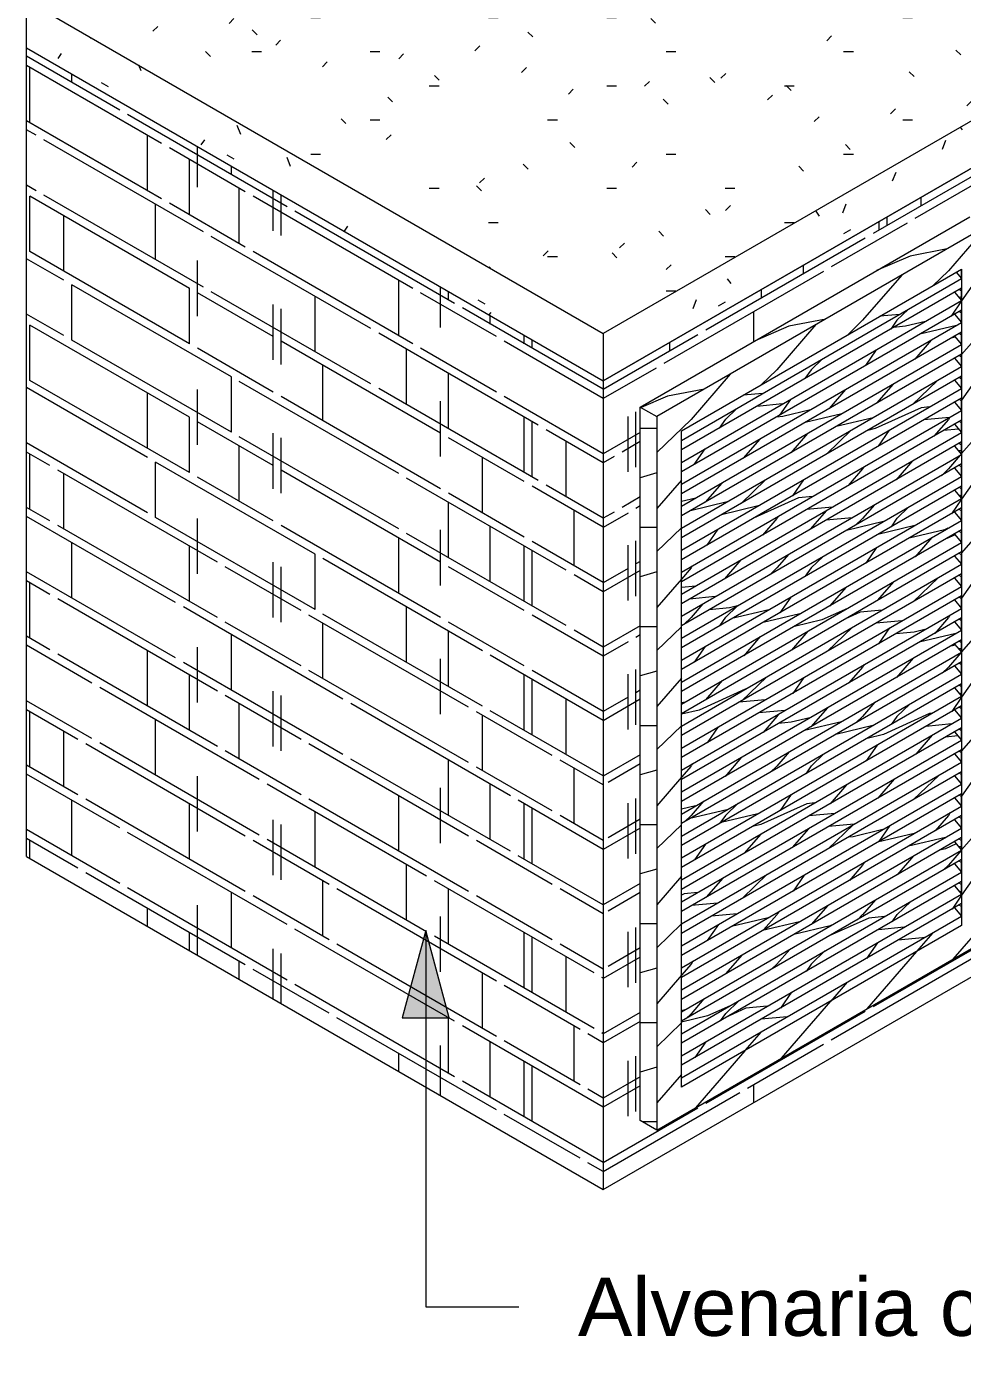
# Model space of a CAD drawing. Header units: millimetres. Extents: x 14944 to 21622, y -31 to 8273.
# Drawn here: x 14944 to 15747, y 2417 to 3556 of the extents above; entities that cross this region are included whole.
import ezdxf

# ---------------------------------------------------------------- set-up
doc = ezdxf.new("R2010")
doc.units = ezdxf.units.MM
doc.layers.add('A-GENM', color=13, linetype='Continuous', lineweight=9)
doc.layers.add('G-ANNO-TEXT', color=231, linetype='Continuous', lineweight=9)
doc.styles.add('Arial', font='arial.ttf', dxfattribs={"height": 50})
pattern_1 = [(235.285, (15617.426, 6831.821), (220.882306, 297.562267), [51.714, -465.428]), (229.107, (15661.602, 6831.82), (-73.6266, -127.5277), [112.468, -112.468]), (223.898, (15661.602, 6789.313), (-147.25447, -170.0361), [61.307, -245.229])]

# ---------------------------------------------------------------- blocks, each defined once
blk = doc.blocks.new('CRT_MGN_COZ_Fogão a lenha completo - CRT_MGN_COZ_Fogão a lenha completo-5005769-VISTA 3D BANCADA CHURRASQUEIRA')
at = {"layer": 'A-GENM'}
h = blk.add_hatch(dxfattribs=at)
h.set_pattern_fill('FP_81', color=256, style=0, pattern_type=2)
h.set_pattern_definition([(0, (17118.54, 2478.45), (203.2, 29.329), [8.382, -144.018, 8.382, -144.018, -812.8]), (0, (17118.54, 2478.45), (203.2, 29.329), [-304.8, 8.382, -296.418, 8.382, -144.018, -355.6]), (0, (17118.54, 2478.45), (203.2, 29.329), [-762, 8.382, -93.218, 8.382, -245.618]), (135, (17194.74, 2493.115), (-116.2646, 57.60587), [5.927, -101.836, 5.927, -676.572]), (135, (17194.74, 2493.115), (-116.2646, 57.60587), [-113.69, -101.836, 5.927, -209.599, -359.21]), (135, (17194.74, 2493.115), (-116.2646, 57.60587), [-431.052, 5.927, -101.836, 5.927, -245.52]), (135, (17194.74, 2493.115), (-116.2646, 57.60587), [-544.742, -65.915, 5.927, -173.678]), (225, (17220.14, 2551.774), (-86.93524, -145.594), [5.927, -101.836, 5.927, -676.572]), (225, (17220.14, 2551.774), (-86.93524, -145.594), [-113.69, -101.836, 5.927, -209.599, -359.21]), (225, (17220.14, 2551.774), (-86.93524, -145.594), [-431.052, 5.927, -101.836, 5.927, -245.52]), (225, (17220.14, 2551.774), (-86.93524, -145.594), [-544.742, -65.915, 5.927, -173.678])])
h.paths.add_polyline_path([(15439.2, 3292.5), (17270.6, 4349.9), (16782.7, 4631.6), (16080.4, 4226.1), (16106.8, 4210.5), (16107.6, 4210.1), (16109.3, 4208.6), (16110.3, 4206.8), (16110.8, 4202.8), (16110.4, 4199.9), (16109.4, 4196.9), (16108.3, 4194.4), (16106.4, 4191.7), (16103.2, 4188.2), (16101.4, 4187), (16101.4, 4187), (16097.9, 4185.5), (16097.4, 4185.4), (16094.9, 4185.5), (16094, 4185), (16085, 4184.9), (16078.2, 4188.8), (16077.9, 4195.3), (16076.8, 4195.9), (16052.4, 4210), (15956.4, 4154.5), (15956.4, 4066.2), (15954.2, 4062.3), (15950, 4059), (15943.7, 4056.5), (15937, 4055.4), (15929.8, 4055.5), (15923.2, 4056.9), (15917.5, 4059.6), (15913.9, 4062.7), (15911.9, 4066.2), (15911.6, 4076.5), (15887.8, 4062.7), (15883.3, 4062.7), (15878, 4064.9), (15873.5, 4068.4), (15868.3, 4074.8), (15865.5, 4079.6), (15863.3, 4086), (15862.6, 4093.1), (15863.3, 4097.4), (15865.5, 4101.2), (15880.2, 4109.7), (15880, 4110.4), (14951.3, 3574.2), (15428, 3299)])
h.paths.add_polyline_path([(15932.8, 3716), (15923, 3716.6), (15913.6, 3718.2), (15907.4, 3720.1), (15903.7, 3721.5), (15899.6, 3723.3), (15891.4, 3728), (15689.1, 3845), (15684.3, 3849.1), (15683.1, 3850.3), (15681.2, 3852.8), (15679.4, 3856.1), (15678.3, 3859.1), (15678, 3861), (15677.7, 3863.9), (15678.1, 3867.1), (15679.2, 3870.7), (15679.9, 3872.2), (15681.5, 3874.9), (15683.6, 3877.5), (15686.1, 3879.9), (15689.9, 3882.7), (15698.1, 3887.6), (16254.6, 4208.7), (16258.5, 4210.4), (16262.8, 4211.8), (16267.2, 4213.1), (16276.6, 4214.7), (16286.3, 4215.3), (16296.1, 4214.7), (16305.5, 4213.1), (16311.8, 4211.2), (16314.1, 4210.4), (16318, 4208.7), (16322.4, 4206.4), (16530, 4086.3), (16533, 4084), (16535.5, 4081.6), (16537.6, 4079), (16539.9, 4075), (16540.4, 4073.6), (16541.1, 4070.8), (16541.3, 4067.1), (16540.8, 4063.2), (16539.7, 4059.9), (16539.2, 4059), (16537.6, 4056.4), (16534.4, 4052.8), (16533, 4051.4), (16527.6, 4047.6), (16525.6, 4046.4), (15964.5, 3722.6), (15957.4, 3719.8), (15954, 3718.8), (15950.1, 3717.9), (15942.5, 3716.6), (15937.7, 3716.2)])
h.paths.add_polyline_path([(15881.6, 4110.6), (15881.6, 4110.6), (15881.6, 4111.4)])
h.paths.add_polyline_path([(15890.1, 4115.4), (15911.5, 4127.5), (15912.5, 4126.9), (15913.2, 4127.3), (15913, 4128), (15911.4, 4128.6), (15890.1, 4116.3)])
h.paths.add_polyline_path([(16101.3, 4208.4), (16100.9, 4209.4), (16101.3, 4208.8), (16101.3, 4208.7)])
h.paths.add_polyline_path([(16100.6, 4209.6), (16100.6, 4209.7), (16100.6, 4209.7)])
h.paths.add_polyline_path([(16089.2, 4216.3), (16089.1, 4216.3), (16089.2, 4216.3)])
h = blk.add_hatch(dxfattribs=at)
h.set_pattern_fill('FP_80', color=256, style=0, pattern_type=2)
h.set_pattern_definition([(30, (15573.832, 6737.965), (107.763, 103.695), [6.844, -117.59, 6.844, -781.239]), (30, (15573.832, 6737.965), (107.763, 103.695), [-131.278, -117.59, 6.844, -242.024, -414.78]), (30, (15573.832, 6737.965), (107.763, 103.695), [-497.736, 6.844, -117.59, 6.844, -283.502]), (30, (15573.832, 6737.965), (107.763, 103.695), [-629.014, -76.112, 6.844, -200.546]), (125.104, (15627.714, 6789.813), (-118.78964, 86.03927), [5.153, -88.544, 5.153, -588.261]), (125.104, (15627.714, 6789.813), (-118.78964, 86.03927), [-98.85, -88.544, 5.153, -182.241, -312.324]), (125.104, (15627.714, 6789.813), (-118.78964, 86.03927), [-374.788, 5.153, -88.544, 5.153, -213.473]), (125.104, (15627.714, 6789.813), (-118.78964, 86.03927), [-473.639, -57.311, 5.153, -151.008]), (248.794, (15645.674, 6883.138), (-47.00014, -204.0919), [8.193, -140.765, -943.402]), (248.794, (15645.674, 6883.138), (-47.00014, -204.0919), [-148.958, 8.193, -140.765, -794.444]), (248.794, (15645.674, 6883.138), (-47.00014, -204.0919), [-297.916, 8.193, -289.724, -496.527]), (248.794, (15645.674, 6883.138), (-47.00014, -204.0919), [-595.833, 8.193, -140.765, -347.569]), (248.794, (15645.674, 6883.138), (-47.00014, -204.0919), [-744.791, 8.193, -91.113, -248.264]), (248.794, (15645.674, 6883.138), (-47.00014, -204.0919), [-844.096, 8.193, -240.071])])
h.paths.add_polyline_path([(15439.2, 3251.7), (17277.6, 4313.2), (17277.6, 4354), (15439.2, 3292.5)])
h = blk.add_hatch(dxfattribs=at)
h.set_pattern_fill('FP_77', color=256, style=0, pattern_type=2)
h.set_pattern_definition([(210, (16358.4, 3443.2), (-191.58, 110.61), [158.135, -7.777]), (210, (16358.4, 3490.73), (-191.58, 110.61), [158.135, -7.777]), (90, (16358.4, 3443.2), (143.684, -82.956), [47.528, -173.69]), (90, (16221.45, 3364.13), (143.684, -82.956), [47.528, -173.691]), (210, (16250.64, 3436.29), (-191.58, 110.61), [158.135, -7.777, 75.179, -7.777]), (210, (16250.64, 3483.81), (-191.58, 110.61), [158.135, -7.777, 75.179, -7.777]), (90, (16250.64, 3436.29), (215.526, -124.434), [47.528, -173.69]), (90, (16113.69, 3357.22), (215.526, -124.434), [47.528, -173.69]), (90, (16106.95, 3353.33), (215.526, -124.434), [47.528, -173.69]), (90, (16041.85, 3315.74), (215.526, -124.434), [47.528, -173.69]), (210, (16286.56, 3512.33), (-191.58, 110.61), [158.135, -7.777]), (210, (16286.56, 3559.86), (-191.58, 110.61), [158.135, -7.777]), (90, (16286.56, 3512.33), (143.684, -82.956), [47.528, -173.691]), (90, (16149.61, 3433.26), (143.684, -82.956), [47.528, -173.691]), (210, (16250.64, 3546.9), (-191.58, 110.61), [158.135, -7.777, 75.179, -7.777]), (210, (16250.64, 3594.42), (-191.58, 110.61), [158.135, -7.777, 75.179, -7.777]), (90, (16250.64, 3546.9), (215.526, -124.434), [47.528, -173.69]), (90, (16113.69, 3467.83), (215.526, -124.434), [47.528, -173.69]), (90, (16106.95, 3463.94), (215.526, -124.434), [47.528, -173.69]), (90, (16041.85, 3426.35), (215.526, -124.434), [47.528, -173.69])])
h.paths.add_polyline_path([(15439.2, 2557.7), (17277.6, 3619.1), (17277.6, 4313.2), (15439.2, 3251.7), (15439.2, 2804.2)])
h.paths.add_polyline_path([(15485.1, 2608.7), (15471, 2616.9), (15471, 3229.3), (15753.8, 3392.6), (15757.4, 3390.5), (15757.4, 3394.6), (16040.2, 3557.9), (16054.3, 3549.7), (16054.3, 2937.4), (15771.5, 2774.1), (15768, 2776.1), (15768, 2772), (15492.2, 2612.8)])
h.paths.add_polyline_path([(16086.2, 2955.7), (16072, 2963.9), (16072, 3576.3), (16354.9, 3739.6), (16358.4, 3737.5), (16358.4, 3741.6), (16641.2, 3904.9), (16655.4, 3896.7), (16655.4, 3284.4), (16372.5, 3121.1), (16369, 3123.1), (16369, 3119), (16093.2, 2959.8)])
h.paths.add_polyline_path([(16687.2, 3302.7), (16673.1, 3310.9), (16673.1, 3923.3), (16955.9, 4086.6), (16959.4, 4084.5), (16959.4, 4088.6), (17242.3, 4251.9), (17256.4, 4243.8), (17256.4, 3631.4), (16973.6, 3468.1), (16970, 3470.1), (16970, 3466), (16694.3, 3306.8)])
h = blk.add_hatch(dxfattribs=at)
h.set_pattern_fill('FP_82', color=256, style=0, pattern_type=2)
h.set_pattern_definition([(330, (16983.868, 5768.375), (179.605, -62.217), [6.844, -117.59, 6.844, -781.239]), (330, (16983.868, 5768.375), (179.605, -62.217), [-131.278, -117.59, 6.844, -242.024, -414.78]), (330, (16983.868, 5768.375), (179.605, -62.217), [-497.736, 6.844, -117.59, 6.844, -283.502]), (330, (16983.868, 5768.375), (179.605, -62.217), [-629.014, -76.112, 6.844, -200.546]), (111.206, (17037.75, 5758.006), (-96.68387, 166.23258), [8.193, -140.765, -943.402]), (111.206, (17037.75, 5758.006), (-96.68387, 166.23258), [-148.958, 8.193, -140.765, -794.444]), (111.206, (17037.75, 5758.006), (-96.68387, 166.23258), [-297.916, 8.193, -289.724, -496.527]), (111.206, (17037.75, 5758.006), (-96.68387, 166.23258), [-595.833, 8.193, -140.765, -347.569]), (111.206, (17037.75, 5758.006), (-96.68387, 166.23258), [-744.791, 8.193, -91.113, -248.264]), (111.206, (17037.75, 5758.006), (-96.68387, 166.23258), [-844.096, 8.193, -240.071]), (234.896, (17055.71, 5830.593), (-24.89487, -118.3728), [5.153, -88.544, 5.153, -588.261]), (234.896, (17055.71, 5830.593), (-24.89487, -118.3728), [-98.85, -88.544, 5.153, -182.241, -312.324]), (234.896, (17055.71, 5830.593), (-24.89487, -118.3728), [-374.788, 5.153, -88.544, 5.153, -213.473]), (234.896, (17055.71, 5830.593), (-24.89487, -118.3728), [-473.639, -57.311, 5.153, -151.008])])
h.paths.add_polyline_path([(15439.2, 3251.7), (15439.2, 3292.5), (14944.2, 3578.3), (14944.2, 3537.5), (15428, 3258.1)])
h = blk.add_hatch(dxfattribs=at)
h.set_pattern_fill('FP_78', color=256, style=0, pattern_type=2)
h.set_pattern_definition([(150, (15191.67, 3055.36), (191.58, 110.61), [158.135, -7.777]), (150, (15191.67, 3102.9), (191.58, 110.61), [158.135, -7.777]), (90, (15191.67, 3055.36), (143.684, 82.956), [47.53, -173.69]), (90, (15054.73, 3134.43), (143.684, 82.956), [47.528, -173.69]), (150, (15083.91, 3172.89), (191.58, 110.61), [158.135, -7.777, 75.18, -7.777]), (150, (15083.91, 3220.41), (191.58, 110.61), [158.135, -7.777, 75.18, -7.777]), (90, (15083.91, 3172.89), (215.526, 124.434), [47.53, -173.69]), (90, (14946.96, 3251.95), (215.526, 124.434), [47.53, -173.69]), (90, (14940.23, 3255.84), (215.526, 124.434), [47.53, -173.69]), (90, (14875.12, 3293.43), (215.526, 124.434), [47.53, -173.69]), (150, (15119.83, 3207.45), (191.58, 110.61), [158.135, -7.777]), (150, (15119.83, 3254.98), (191.58, 110.61), [158.135, -7.777]), (90, (15119.83, 3207.45), (143.684, 82.956), [47.528, -173.69]), (90, (14982.88, 3286.52), (143.684, 82.956), [47.528, -173.69]), (150, (15083.91, 3283.5), (191.58, 110.61), [158.135, -7.777, 75.18, -7.777]), (150, (15083.91, 3331.02), (191.58, 110.61), [158.135, -7.777, 75.18, -7.777]), (90, (15083.91, 3283.5), (215.526, 124.434), [47.53, -173.69]), (90, (14946.96, 3362.56), (215.526, 124.434), [47.53, -173.69]), (90, (14940.23, 3366.45), (215.526, 124.434), [47.53, -173.69]), (90, (14875.12, 3404.04), (215.526, 124.434), [47.528, -173.69])])
h.paths.add_polyline_path([(15439.2, 2557.7), (15439.2, 3251.7), (14944.2, 3537.5), (14944.2, 2843.5), (15012.2, 2804.2)])
h = blk.add_hatch(dxfattribs=at)
h.set_pattern_fill('FP_32', color=256, style=0, pattern_type=2)
h.set_pattern_definition([(203.413, (17160.19, 2456.917), (312.37579, 120.23177), [45.387, -408.483]), (196.102, (17222.665, 2438.882), (-104.12475, -60.1162), [108.377, -108.377]), (190.893, (17222.665, 2408.824), (-208.24997, -60.1153), [63.622, -254.486])])
h.paths.add_polyline_path([(15485.1, 3221.1), (15768, 3384.4), (15753.8, 3392.6), (15471, 3229.3)])
h = blk.add_hatch(dxfattribs=at)
h.set_pattern_fill('FP_2', color=256, style=0, pattern_type=2)
h.set_pattern_definition(pattern_1)
h.paths.add_polyline_path([(15485.1, 2608.7), (15768, 2772), (15768, 3384.4), (15485.1, 3221.1), (15485.1, 2804.2)])
h.paths.add_polyline_path([(15506.3, 2645.5), (15506.3, 3208.8), (15746.8, 3347.6), (15746.8, 2784.3), (15539, 2664.3)])
h = blk.add_hatch(dxfattribs=at)
h.set_pattern_fill('FP_30', color=256, style=0, pattern_type=2)
h.set_pattern_definition([(204.373, (15645.743, 3304.146), (296.3443, 113.0052), [43.379, -390.407]), (193.38, (15705.01, 3267.234), (-98.782, -66.0075), [101.538, -101.538]), (185.395, (15705.012, 3224.725), (-197.5634, -46.9974), [59.533, -238.131])])
h.paths.add_polyline_path([(15506.3, 3200.7), (15746.8, 3339.5), (15742, 3344.9), (15506.3, 3208.8)])
h = blk.add_hatch(dxfattribs=at)
h.set_pattern_fill('FP_2', color=256, style=0, pattern_type=2)
h.set_pattern_definition(pattern_1)
h.paths.add_polyline_path([(15506.3, 3192.5), (15746.8, 3331.3), (15746.8, 3339.5), (15506.3, 3200.7)])
h = blk.add_hatch(dxfattribs=at)
h.set_pattern_fill('FP_34', color=256, style=0, pattern_type=2)
h.set_pattern_definition([(196.102, (17306.768, 6005.813), (220.88281, 42.50806), [30.654, -275.882]), (180, (17350.945, 5954.8), (-73.627, -42.509), [73.627, -73.627]), (169.107, (17350.945, 5912.293), (-147.25553, -0.00134), [44.987, -179.949])])
h.paths.add_polyline_path([(15746.8, 2792.4), (15746.8, 2803.1), (15740.6, 2799.6), (15743.3, 2796.4)])
h.paths.add_polyline_path([(15746.8, 2811.3), (15746.8, 2822), (15740.6, 2818.4)])
h.paths.add_polyline_path([(15746.8, 2830.2), (15746.8, 2840.9), (15740.6, 2837.3)])
h.paths.add_polyline_path([(15746.8, 2849), (15746.8, 2859.7), (15740.6, 2856.2)])
h.paths.add_polyline_path([(15746.8, 2867.9), (15746.8, 2878.6), (15740.6, 2875), (15742.1, 2873.2)])
h.paths.add_polyline_path([(15746.8, 2886.8), (15746.8, 2897.4), (15740.6, 2893.9)])
h.paths.add_polyline_path([(15746.8, 2905.6), (15746.8, 2916.3), (15740.6, 2912.7)])
h.paths.add_polyline_path([(15746.8, 2924.5), (15746.8, 2935.2), (15740.6, 2931.6)])
h.paths.add_polyline_path([(15746.8, 2943.3), (15746.8, 2954), (15740.6, 2950.5)])
h.paths.add_polyline_path([(15746.8, 2962.2), (15746.8, 2972.9), (15740.6, 2969.3)])
h.paths.add_polyline_path([(15746.8, 2981.1), (15746.8, 2991.8), (15740.6, 2988.2)])
h.paths.add_polyline_path([(15746.8, 2999.9), (15746.8, 3010.6), (15740.6, 3007.1)])
h.paths.add_polyline_path([(15746.8, 3018.8), (15746.8, 3029.5), (15740.6, 3025.9)])
h.paths.add_polyline_path([(15746.8, 3037.7), (15746.8, 3048.4), (15740.6, 3044.8)])
h.paths.add_polyline_path([(15746.8, 3056.5), (15746.8, 3067.2), (15740.6, 3063.7)])
h.paths.add_polyline_path([(15746.8, 3075.4), (15746.8, 3086.1), (15740.6, 3082.5), (15742.4, 3080.4)])
h.paths.add_polyline_path([(15746.8, 3094.3), (15746.8, 3105), (15740.6, 3101.4)])
h.paths.add_polyline_path([(15746.8, 3113.1), (15746.8, 3123.8), (15740.6, 3120.2)])
h.paths.add_polyline_path([(15746.8, 3132), (15746.8, 3142.7), (15740.6, 3139.1)])
h.paths.add_polyline_path([(15746.8, 3150.8), (15746.8, 3161.5), (15740.6, 3158), (15742.4, 3155.8)])
h.paths.add_polyline_path([(15746.8, 3169.7), (15746.8, 3180.4), (15740.6, 3176.8), (15742.4, 3174.7)])
h.paths.add_polyline_path([(15746.8, 3188.6), (15746.8, 3199.3), (15740.6, 3195.7), (15742.4, 3193.6)])
h.paths.add_polyline_path([(15746.8, 3207.4), (15746.8, 3218.1), (15740.6, 3214.6), (15742.4, 3212.4)])
h.paths.add_polyline_path([(15746.8, 3226.3), (15746.8, 3237), (15740.6, 3233.4)])
h.paths.add_polyline_path([(15746.8, 3245.2), (15746.8, 3255.9), (15740.6, 3252.3)])
h.paths.add_polyline_path([(15746.8, 3264), (15746.8, 3274.7), (15740.6, 3271.2)])
h.paths.add_polyline_path([(15746.8, 3282.9), (15746.8, 3293.6), (15740.6, 3290), (15742.6, 3287.6)])
h.paths.add_polyline_path([(15746.8, 3301.8), (15746.8, 3312.5), (15740.6, 3308.9)])
h.paths.add_polyline_path([(15746.8, 3320.6), (15746.8, 3331.3), (15740.6, 3327.8)])
h.paths.add_polyline_path([(15746.8, 3339.5), (15746.8, 3347.6), (15742, 3344.9), (15743.9, 3342.7)])
h = blk.add_hatch(dxfattribs=at)
h.set_pattern_fill('FP_1', color=256, style=0, pattern_type=2)
h.set_pattern_definition([(204.373, (15639.209, 3292.828), (296.3443, 113.0052), [43.379, -390.407]), (193.38, (15698.48, 3255.916), (-98.782, -66.0075), [101.538, -101.538]), (185.395, (15698.478, 3213.407), (-197.5634, -46.9974), [59.533, -238.131])])
h.paths.add_polyline_path([(15506.3, 3181.8), (15746.8, 3320.6), (15740.6, 3327.8), (15506.3, 3192.5)])
h = blk.add_hatch(dxfattribs=at)
h.set_pattern_fill('FP_2', color=256, style=0, pattern_type=2)
h.set_pattern_definition(pattern_1)
h.paths.add_polyline_path([(15506.3, 3173.7), (15746.8, 3312.5), (15746.8, 3320.6), (15506.3, 3181.8)])
h = blk.add_hatch(dxfattribs=at)
h.set_pattern_fill('FP_3', color=256, style=0, pattern_type=2)
h.set_pattern_definition([(204.373, (15632.674, 3281.509), (296.3443, 113.0052), [43.379, -390.407]), (193.38, (15691.943, 3244.6), (-98.782, -66.0075), [101.538, -101.538]), (185.395, (15691.943, 3202.09), (-197.5634, -46.9974), [59.533, -238.131])])
h.paths.add_polyline_path([(15506.3, 3163), (15746.8, 3301.8), (15740.6, 3308.9), (15506.3, 3173.7)])
h = blk.add_hatch(dxfattribs=at)
h.set_pattern_fill('FP_2', color=256, style=0, pattern_type=2)
h.set_pattern_definition(pattern_1)
h.paths.add_polyline_path([(15506.3, 3154.8), (15746.8, 3293.6), (15746.8, 3301.8), (15506.3, 3163)])
h = blk.add_hatch(dxfattribs=at)
h.set_pattern_fill('FP_4', color=256, style=0, pattern_type=2)
h.set_pattern_definition([(204.373, (15626.14, 3270.191), (296.3443, 113.0052), [43.379, -390.407]), (193.38, (15685.41, 3233.28), (-98.782, -66.0075), [101.538, -101.538]), (185.395, (15685.41, 3190.77), (-197.5634, -46.9974), [59.533, -238.131])])
h.paths.add_polyline_path([(15506.3, 3144.1), (15746.8, 3282.9), (15740.6, 3290), (15506.3, 3154.8)])
h = blk.add_hatch(dxfattribs=at)
h.set_pattern_fill('FP_2', color=256, style=0, pattern_type=2)
h.set_pattern_definition(pattern_1)
h.paths.add_polyline_path([(15506.3, 3135.9), (15746.8, 3274.7), (15746.8, 3282.9), (15506.3, 3144.1)])
h = blk.add_hatch(dxfattribs=at)
h.set_pattern_fill('FP_5', color=256, style=0, pattern_type=2)
h.set_pattern_definition([(204.373, (15619.605, 3258.873), (296.3443, 113.0052), [43.379, -390.407]), (193.38, (15678.874, 3221.96), (-98.782, -66.0075), [101.538, -101.538]), (185.395, (15678.874, 3179.452), (-197.5634, -46.9974), [59.533, -238.131])])
h.paths.add_polyline_path([(15506.3, 3125.2), (15746.8, 3264), (15740.6, 3271.2), (15506.3, 3135.9)])
h = blk.add_hatch(dxfattribs=at)
h.set_pattern_fill('FP_2', color=256, style=0, pattern_type=2)
h.set_pattern_definition(pattern_1)
h.paths.add_polyline_path([(15506.3, 3117.1), (15746.8, 3255.9), (15746.8, 3264), (15506.3, 3125.2)])
h = blk.add_hatch(dxfattribs=at)
h.set_pattern_fill('FP_6', color=256, style=0, pattern_type=2)
h.set_pattern_definition([(204.373, (15613.07, 3247.554), (296.3443, 113.0052), [43.379, -390.407]), (193.38, (15672.34, 3210.643), (-98.782, -66.0075), [101.538, -101.538]), (185.395, (15672.34, 3168.134), (-197.5634, -46.9974), [59.533, -238.131])])
h.paths.add_polyline_path([(15506.3, 3106.4), (15746.8, 3245.2), (15740.6, 3252.3), (15506.3, 3117.1)])
h = blk.add_hatch(dxfattribs=at)
h.set_pattern_fill('FP_2', color=256, style=0, pattern_type=2)
h.set_pattern_definition(pattern_1)
h.paths.add_polyline_path([(15506.3, 3098.2), (15746.8, 3237), (15746.8, 3245.2), (15506.3, 3106.4)])
h = blk.add_hatch(dxfattribs=at)
h.set_pattern_fill('FP_33', color=256, style=0, pattern_type=2)
h.set_pattern_definition([(196.102, (17045.14, 5854.76), (220.88281, 42.50806), [30.654, -275.882]), (180, (17089.315, 5803.75), (-73.627, -42.509), [73.627, -73.627]), (169.107, (17089.315, 5761.24), (-147.25553, -0.00134), [44.987, -179.949])])
h.paths.add_polyline_path([(15485.1, 2608.7), (15485.1, 3221.1), (15471, 3229.3), (15471, 2616.9)])
h = blk.add_hatch(dxfattribs=at)
h.set_pattern_fill('FP_7', color=256, style=0, pattern_type=2)
h.set_pattern_definition([(204.373, (15606.536, 3236.236), (296.3443, 113.0052), [43.379, -390.407]), (193.38, (15665.805, 3199.324), (-98.782, -66.0075), [101.538, -101.538]), (185.395, (15665.805, 3156.816), (-197.5634, -46.9974), [59.533, -238.131])])
h.paths.add_polyline_path([(15506.3, 3087.5), (15746.8, 3226.3), (15740.6, 3233.4), (15506.3, 3098.2)])
h = blk.add_hatch(dxfattribs=at)
h.set_pattern_fill('FP_2', color=256, style=0, pattern_type=2)
h.set_pattern_definition(pattern_1)
h.paths.add_polyline_path([(15506.3, 3079.3), (15746.8, 3218.1), (15746.8, 3226.3), (15506.3, 3087.5), (15506.3, 3080.4)])
h = blk.add_hatch(dxfattribs=at)
h.set_pattern_fill('FP_8', color=256, style=0, pattern_type=2)
h.set_pattern_definition([(204.373, (15600.001, 3224.918), (296.3443, 113.0052), [43.379, -390.407]), (193.38, (15659.27, 3188.006), (-98.782, -66.0075), [101.538, -101.538]), (185.395, (15659.27, 3145.497), (-197.5634, -46.9974), [59.533, -238.131])])
h.paths.add_polyline_path([(15506.3, 3068.6), (15746.8, 3207.4), (15740.6, 3214.6), (15506.3, 3079.3)])
h = blk.add_hatch(dxfattribs=at)
h.set_pattern_fill('FP_2', color=256, style=0, pattern_type=2)
h.set_pattern_definition(pattern_1)
h.paths.add_polyline_path([(15506.3, 3060.5), (15746.8, 3199.3), (15746.8, 3207.4), (15506.3, 3068.6)])
h = blk.add_hatch(dxfattribs=at)
h.set_pattern_fill('FP_9', color=256, style=0, pattern_type=2)
h.set_pattern_definition([(204.373, (15593.466, 3213.599), (296.3443, 113.0052), [43.379, -390.407]), (193.38, (15652.735, 3176.69), (-98.782, -66.0075), [101.538, -101.538]), (185.395, (15652.735, 3134.18), (-197.5634, -46.9974), [59.533, -238.131])])
h.paths.add_polyline_path([(15506.3, 3049.8), (15746.8, 3188.6), (15740.6, 3195.7), (15506.3, 3060.5)])
h = blk.add_hatch(dxfattribs=at)
h.set_pattern_fill('FP_2', color=256, style=0, pattern_type=2)
h.set_pattern_definition(pattern_1)
h.paths.add_polyline_path([(15506.3, 3041.6), (15746.8, 3180.4), (15746.8, 3188.6), (15506.3, 3049.8)])
h = blk.add_hatch(dxfattribs=at)
h.set_pattern_fill('FP_10', color=256, style=0, pattern_type=2)
h.set_pattern_definition([(204.373, (15586.932, 3202.281), (296.3443, 113.0052), [43.379, -390.407]), (193.38, (15646.2, 3165.37), (-98.782, -66.0075), [101.538, -101.538]), (185.395, (15646.2, 3122.86), (-197.5634, -46.9974), [59.533, -238.131])])
h.paths.add_polyline_path([(15506.3, 3030.9), (15746.8, 3169.7), (15740.6, 3176.8), (15506.3, 3041.6)])
h = blk.add_hatch(dxfattribs=at)
h.set_pattern_fill('FP_2', color=256, style=0, pattern_type=2)
h.set_pattern_definition(pattern_1)
h.paths.add_polyline_path([(15506.3, 3022.7), (15746.8, 3161.5), (15746.8, 3169.7), (15506.3, 3030.9)])
h = blk.add_hatch(dxfattribs=at)
h.set_pattern_fill('FP_11', color=256, style=0, pattern_type=2)
h.set_pattern_definition([(204.373, (15580.397, 3190.963), (296.3443, 113.0052), [43.379, -390.407]), (193.38, (15639.666, 3154.05), (-98.782, -66.0075), [101.538, -101.538]), (185.395, (15639.666, 3111.542), (-197.5634, -46.9974), [59.533, -238.131])])
h.paths.add_polyline_path([(15506.3, 3012), (15746.8, 3150.8), (15740.6, 3158), (15506.3, 3022.7)])
h = blk.add_hatch(dxfattribs=at)
h.set_pattern_fill('FP_2', color=256, style=0, pattern_type=2)
h.set_pattern_definition(pattern_1)
h.paths.add_polyline_path([(15506.3, 3003.9), (15746.8, 3142.7), (15746.8, 3150.8), (15506.3, 3012)])
h = blk.add_hatch(dxfattribs=at)
h.set_pattern_fill('FP_12', color=256, style=0, pattern_type=2)
h.set_pattern_definition([(204.373, (15573.862, 3179.644), (296.3443, 113.0052), [43.379, -390.407]), (193.38, (15633.13, 3142.733), (-98.782, -66.0075), [101.538, -101.538]), (185.395, (15633.13, 3100.224), (-197.5634, -46.9974), [59.533, -238.131])])
h.paths.add_polyline_path([(15506.3, 2993.2), (15746.8, 3132), (15740.6, 3139.1), (15506.3, 3003.9)])
h = blk.add_hatch(dxfattribs=at)
h.set_pattern_fill('FP_2', color=256, style=0, pattern_type=2)
h.set_pattern_definition(pattern_1)
h.paths.add_polyline_path([(15506.3, 2985), (15746.8, 3123.8), (15746.8, 3132), (15506.3, 2993.2)])
h = blk.add_hatch(dxfattribs=at)
h.set_pattern_fill('FP_13', color=256, style=0, pattern_type=2)
h.set_pattern_definition([(204.373, (15567.328, 3168.326), (296.3443, 113.0052), [43.379, -390.407]), (193.38, (15626.597, 3131.414), (-98.782, -66.0075), [101.538, -101.538]), (185.395, (15626.597, 3088.906), (-197.5634, -46.9974), [59.533, -238.131])])
h.paths.add_polyline_path([(15506.3, 2974.3), (15746.8, 3113.1), (15740.6, 3120.2), (15506.3, 2985)])
h = blk.add_hatch(dxfattribs=at)
h.set_pattern_fill('FP_2', color=256, style=0, pattern_type=2)
h.set_pattern_definition(pattern_1)
h.paths.add_polyline_path([(15506.3, 2966.1), (15746.8, 3105), (15746.8, 3113.1), (15506.3, 2974.3)])
h = blk.add_hatch(dxfattribs=at)
h.set_pattern_fill('FP_14', color=256, style=0, pattern_type=2)
h.set_pattern_definition([(204.373, (15560.793, 3157.008), (296.3443, 113.0052), [43.379, -390.407]), (193.38, (15620.06, 3120.096), (-98.782, -66.0075), [101.538, -101.538]), (185.395, (15620.062, 3077.587), (-197.5634, -46.9974), [59.533, -238.131])])
h.paths.add_polyline_path([(15506.3, 2955.4), (15746.8, 3094.3), (15740.6, 3101.4), (15506.3, 2966.1)])
h = blk.add_hatch(dxfattribs=at)
h.set_pattern_fill('FP_2', color=256, style=0, pattern_type=2)
h.set_pattern_definition(pattern_1)
h.paths.add_polyline_path([(15506.3, 2947.3), (15746.8, 3086.1), (15746.8, 3094.3), (15506.3, 2955.4)])
h = blk.add_hatch(dxfattribs=at)
h.set_pattern_fill('FP_15', color=256, style=0, pattern_type=2)
h.set_pattern_definition([(204.373, (15554.259, 3145.689), (296.3443, 113.0052), [43.379, -390.407]), (193.38, (15613.53, 3108.78), (-98.782, -66.0075), [101.538, -101.538]), (185.395, (15613.528, 3066.27), (-197.5634, -46.9974), [59.533, -238.131])])
h.paths.add_polyline_path([(15506.3, 2936.6), (15746.8, 3075.4), (15740.6, 3082.5), (15506.3, 2947.3), (15506.3, 2942.3)])
h = blk.add_hatch(dxfattribs=at)
h.set_pattern_fill('FP_2', color=256, style=0, pattern_type=2)
h.set_pattern_definition(pattern_1)
h.paths.add_polyline_path([(15506.3, 2928.4), (15746.8, 3067.2), (15746.8, 3075.4), (15506.3, 2936.6)])
h = blk.add_hatch(dxfattribs=at)
h.set_pattern_fill('FP_16', color=256, style=0, pattern_type=2)
h.set_pattern_definition([(204.373, (15547.724, 3134.371), (296.3443, 113.0052), [43.379, -390.407]), (193.38, (15606.993, 3097.46), (-98.782, -66.0075), [101.538, -101.538]), (185.395, (15606.993, 3054.95), (-197.5634, -46.9974), [59.533, -238.131])])
h.paths.add_polyline_path([(15506.3, 2917.7), (15746.8, 3056.5), (15740.6, 3063.7), (15506.3, 2928.4)])
h = blk.add_hatch(dxfattribs=at)
h.set_pattern_fill('FP_2', color=256, style=0, pattern_type=2)
h.set_pattern_definition(pattern_1)
h.paths.add_polyline_path([(15506.3, 2909.6), (15746.8, 3048.4), (15746.8, 3056.5), (15506.3, 2917.7)])
h = blk.add_hatch(dxfattribs=at)
h.set_pattern_fill('FP_17', color=256, style=0, pattern_type=2)
h.set_pattern_definition([(204.373, (15541.189, 3123.053), (296.3443, 113.0052), [43.379, -390.407]), (193.381, (15600.46, 3086.14), (-98.782, -66.0075), [101.538, -101.538]), (185.395, (15600.458, 3043.632), (-197.5634, -46.9974), [59.533, -238.131])])
h.paths.add_polyline_path([(15506.3, 2898.9), (15746.8, 3037.7), (15740.6, 3044.8), (15506.3, 2909.6)])
h = blk.add_hatch(dxfattribs=at)
h.set_pattern_fill('FP_2', color=256, style=0, pattern_type=2)
h.set_pattern_definition(pattern_1)
h.paths.add_polyline_path([(15506.3, 2890.7), (15746.8, 3029.5), (15746.8, 3037.7), (15506.3, 2898.9)])
h = blk.add_hatch(dxfattribs=at)
h.set_pattern_fill('FP_18', color=256, style=0, pattern_type=2)
h.set_pattern_definition([(204.373, (15534.655, 3111.734), (296.3443, 113.0052), [43.379, -390.407]), (193.381, (15593.924, 3074.823), (-98.782, -66.0075), [101.538, -101.538]), (185.395, (15593.924, 3032.314), (-197.5634, -46.9974), [59.533, -238.131])])
h.paths.add_polyline_path([(15506.3, 2880), (15746.8, 3018.8), (15740.6, 3025.9), (15506.3, 2890.7)])
h = blk.add_hatch(dxfattribs=at)
h.set_pattern_fill('FP_2', color=256, style=0, pattern_type=2)
h.set_pattern_definition(pattern_1)
h.paths.add_polyline_path([(15506.3, 2871.8), (15746.8, 3010.6), (15746.8, 3018.8), (15506.3, 2880)])
h = blk.add_hatch(dxfattribs=at)
h.set_pattern_fill('FP_19', color=256, style=0, pattern_type=2)
h.set_pattern_definition([(204.373, (15528.12, 3100.416), (296.3443, 113.0052), [43.379, -390.407]), (193.381, (15587.39, 3063.504), (-98.782, -66.0075), [101.538, -101.538]), (185.395, (15587.39, 3020.996), (-197.5634, -46.9974), [59.533, -238.131])])
h.paths.add_polyline_path([(15506.3, 2861.1), (15746.8, 2999.9), (15740.6, 3007.1), (15506.3, 2871.8)])
h = blk.add_hatch(dxfattribs=at)
h.set_pattern_fill('FP_2', color=256, style=0, pattern_type=2)
h.set_pattern_definition(pattern_1)
h.paths.add_polyline_path([(15506.3, 2853), (15746.8, 2991.8), (15746.8, 2999.9), (15506.3, 2861.1)])
h = blk.add_hatch(dxfattribs=at)
h.set_pattern_fill('FP_20', color=256, style=0, pattern_type=2)
h.set_pattern_definition([(204.373, (15521.585, 3089.098), (296.3443, 113.0052), [43.379, -390.407]), (193.381, (15580.854, 3052.186), (-98.782, -66.0075), [101.538, -101.538]), (185.395, (15580.854, 3009.677), (-197.5634, -46.9974), [59.533, -238.131])])
h.paths.add_polyline_path([(15506.3, 2842.3), (15746.8, 2981.1), (15740.6, 2988.2), (15506.3, 2853)])
h = blk.add_hatch(dxfattribs=at)
h.set_pattern_fill('FP_2', color=256, style=0, pattern_type=2)
h.set_pattern_definition(pattern_1)
h.paths.add_polyline_path([(15506.3, 2834.1), (15746.8, 2972.9), (15746.8, 2981.1), (15506.3, 2842.3)])
h = blk.add_hatch(dxfattribs=at)
h.set_pattern_fill('FP_21', color=256, style=0, pattern_type=2)
h.set_pattern_definition([(204.373, (15515.051, 3077.779), (296.3443, 113.0052), [43.379, -390.407]), (193.381, (15574.32, 3040.87), (-98.782, -66.0075), [101.538, -101.538]), (185.395, (15574.32, 2998.36), (-197.5634, -46.9974), [59.533, -238.131])])
h.paths.add_polyline_path([(15506.3, 2823.4), (15746.8, 2962.2), (15740.6, 2969.3), (15506.3, 2834.1)])
h = blk.add_hatch(dxfattribs=at)
h.set_pattern_fill('FP_2', color=256, style=0, pattern_type=2)
h.set_pattern_definition(pattern_1)
h.paths.add_polyline_path([(15506.3, 2815.2), (15746.8, 2954), (15746.8, 2962.2), (15506.3, 2823.4)])
h = blk.add_hatch(dxfattribs=at)
h.set_pattern_fill('FP_22', color=256, style=0, pattern_type=2)
h.set_pattern_definition([(204.373, (15508.516, 3066.461), (296.3443, 113.0052), [43.379, -390.407]), (193.381, (15567.785, 3029.55), (-98.782, -66.0075), [101.538, -101.538]), (185.395, (15567.785, 2987.04), (-197.5634, -46.9974), [59.533, -238.131])])
h.paths.add_polyline_path([(15506.3, 2804.5), (15746.8, 2943.3), (15740.6, 2950.5), (15506.3, 2815.2)])
h = blk.add_hatch(dxfattribs=at)
h.set_pattern_fill('FP_2', color=256, style=0, pattern_type=2)
h.set_pattern_definition(pattern_1)
h.paths.add_polyline_path([(15506.3, 2796.4), (15746.8, 2935.2), (15746.8, 2943.3), (15506.3, 2804.5), (15506.3, 2804.2)])
h = blk.add_hatch(dxfattribs=at)
h.set_pattern_fill('FP_23', color=256, style=0, pattern_type=2)
h.set_pattern_definition([(204.373, (15501.981, 3055.143), (296.3443, 113.0052), [43.379, -390.407]), (193.381, (15561.25, 3018.23), (-98.782, -66.0075), [101.538, -101.538]), (185.395, (15561.25, 2975.722), (-197.5634, -46.9974), [59.533, -238.131])])
h.paths.add_polyline_path([(15506.3, 2785.7), (15746.8, 2924.5), (15740.6, 2931.6), (15506.3, 2796.4)])
h = blk.add_hatch(dxfattribs=at)
h.set_pattern_fill('FP_2', color=256, style=0, pattern_type=2)
h.set_pattern_definition(pattern_1)
h.paths.add_polyline_path([(15506.3, 2777.5), (15746.8, 2916.3), (15746.8, 2924.5), (15506.3, 2785.7)])
h = blk.add_hatch(dxfattribs=at)
h.set_pattern_fill('FP_24', color=256, style=0, pattern_type=2)
h.set_pattern_definition([(204.373, (15495.447, 3043.824), (296.3443, 113.0052), [43.379, -390.407]), (193.381, (15554.716, 3006.913), (-98.782, -66.0075), [101.538, -101.538]), (185.395, (15554.716, 2964.404), (-197.5634, -46.9974), [59.533, -238.131])])
h.paths.add_polyline_path([(15506.3, 2766.8), (15746.8, 2905.6), (15740.6, 2912.7), (15506.3, 2777.5)])
h = blk.add_hatch(dxfattribs=at)
h.set_pattern_fill('FP_2', color=256, style=0, pattern_type=2)
h.set_pattern_definition(pattern_1)
h.paths.add_polyline_path([(15506.3, 2758.6), (15746.8, 2897.4), (15746.8, 2905.6), (15506.3, 2766.8)])
h = blk.add_hatch(dxfattribs=at)
h.set_pattern_fill('FP_25', color=256, style=0, pattern_type=2)
h.set_pattern_definition([(204.373, (15488.912, 3032.506), (296.3443, 113.0052), [43.379, -390.407]), (193.381, (15548.18, 2995.594), (-98.782, -66.0075), [101.538, -101.538]), (185.395, (15548.18, 2953.086), (-197.5634, -46.9974), [59.533, -238.131])])
h.paths.add_polyline_path([(15506.3, 2747.9), (15746.8, 2886.8), (15740.6, 2893.9), (15506.3, 2758.6)])
h = blk.add_hatch(dxfattribs=at)
h.set_pattern_fill('FP_2', color=256, style=0, pattern_type=2)
h.set_pattern_definition(pattern_1)
h.paths.add_polyline_path([(15506.3, 2739.8), (15746.8, 2878.6), (15746.8, 2886.8), (15506.3, 2747.9)])
h = blk.add_hatch(dxfattribs=at)
h.set_pattern_fill('FP_26', color=256, style=0, pattern_type=2)
h.set_pattern_definition([(204.373, (15482.377, 3021.188), (296.3443, 113.0052), [43.379, -390.407]), (193.381, (15541.646, 2984.276), (-98.782, -66.0075), [101.538, -101.538]), (185.395, (15541.646, 2941.767), (-197.5634, -46.9974), [59.533, -238.131])])
h.paths.add_polyline_path([(15506.3, 2729.1), (15746.8, 2867.9), (15740.6, 2875), (15506.3, 2739.8)])
h = blk.add_hatch(dxfattribs=at)
h.set_pattern_fill('FP_2', color=256, style=0, pattern_type=2)
h.set_pattern_definition(pattern_1)
h.paths.add_polyline_path([(15506.3, 2720.9), (15746.8, 2859.7), (15746.8, 2867.9), (15506.3, 2729.1)])
h = blk.add_hatch(dxfattribs=at)
h.set_pattern_fill('FP_27', color=256, style=0, pattern_type=2)
h.set_pattern_definition([(204.373, (15475.843, 3009.869), (296.3443, 113.0052), [43.379, -390.407]), (193.381, (15535.11, 2972.96), (-98.782, -66.0075), [101.538, -101.538]), (185.395, (15535.112, 2930.45), (-197.5634, -46.9974), [59.533, -238.131])])
h.paths.add_polyline_path([(15506.3, 2710.2), (15746.8, 2849), (15740.6, 2856.2), (15506.3, 2720.9)])
h = blk.add_hatch(dxfattribs=at)
h.set_pattern_fill('FP_2', color=256, style=0, pattern_type=2)
h.set_pattern_definition(pattern_1)
h.paths.add_polyline_path([(15506.3, 2702.1), (15746.8, 2840.9), (15746.8, 2849), (15506.3, 2710.2)])
h = blk.add_hatch(dxfattribs=at)
h.set_pattern_fill('FP_28', color=256, style=0, pattern_type=2)
h.set_pattern_definition([(204.373, (15469.308, 2998.551), (296.3443, 113.0052), [43.379, -390.407]), (193.381, (15528.577, 2961.64), (-98.782, -66.0075), [101.538, -101.538]), (185.395, (15528.577, 2919.13), (-197.5634, -46.9974), [59.533, -238.131])])
h.paths.add_polyline_path([(15506.3, 2691.4), (15746.8, 2830.2), (15740.6, 2837.3), (15506.3, 2702.1)])
h = blk.add_hatch(dxfattribs=at)
h.set_pattern_fill('FP_2', color=256, style=0, pattern_type=2)
h.set_pattern_definition(pattern_1)
h.paths.add_polyline_path([(15506.3, 2683.2), (15746.8, 2822), (15746.8, 2830.2), (15506.3, 2691.4)])
h = blk.add_hatch(dxfattribs=at)
h.set_pattern_fill('FP_29', color=256, style=0, pattern_type=2)
h.set_pattern_definition([(204.373, (15462.774, 2987.233), (296.3443, 113.0052), [43.379, -390.407]), (193.381, (15522.043, 2950.32), (-98.782, -66.0075), [101.538, -101.538]), (185.395, (15522.043, 2907.812), (-197.5634, -46.9974), [59.533, -238.131])])
h.paths.add_polyline_path([(15506.3, 2672.5), (15746.8, 2811.3), (15740.6, 2818.4), (15506.3, 2683.2)])
h = blk.add_hatch(dxfattribs=at)
h.set_pattern_fill('FP_2', color=256, style=0, pattern_type=2)
h.set_pattern_definition(pattern_1)
h.paths.add_polyline_path([(15506.3, 2664.3), (15746.8, 2803.1), (15746.8, 2811.3), (15506.3, 2672.5)])
h = blk.add_hatch(dxfattribs=at)
h.set_pattern_fill('FP_31', color=256, style=0, pattern_type=2)
h.set_pattern_definition([(204.373, (15456.239, 2975.914), (296.3443, 113.0052), [43.379, -390.407]), (193.381, (15515.51, 2939.003), (-98.782, -66.0075), [101.538, -101.538]), (185.395, (15515.508, 2896.494), (-197.5634, -46.9974), [59.533, -238.131])])
h.paths.add_polyline_path([(15506.3, 2653.6), (15746.8, 2792.4), (15740.6, 2799.6), (15506.3, 2664.3)])
h = blk.add_hatch(dxfattribs=at)
h.set_pattern_fill('FP_2', color=256, style=0, pattern_type=2)
h.set_pattern_definition(pattern_1)
h.paths.add_polyline_path([(15506.3, 2645.5), (15746.8, 2784.3), (15746.8, 2792.4), (15506.3, 2653.6)])
for p, q in [((17277.6, 4354), (15439.2, 3292.5)), ((17277.6, 4313.2), (15439.2, 3251.7)), ((15439.2, 3251.7), (17277.6, 4313.2)), ((15439.2, 2557.7), (17277.6, 3619.1)), ((14944.2, 3537.5), (14944.2, 3578.3)), ((14944.2, 3578.3), (15439.2, 3292.5)), ((14944.2, 2843.5), (14944.2, 3537.5)), ((14944.2, 3537.5), (15439.2, 3251.7)), ((14944.2, 3537.5), (15439.2, 3251.7)), ((15471, 3229.3), (15753.8, 3392.6)), ((15768, 3384.4), (15485.1, 3221.1)), ((15506.3, 3208.8), (15746.8, 3347.6)), ((15506.3, 3200.7), (15746.8, 3339.5)), ((15742, 3344.9), (15746.8, 3339.5)), ((15746.8, 3339.5), (15746.8, 3347.6)), ((15746.8, 3347.6), (15746.8, 2784.3)), ((15746.8, 3339.5), (15746.8, 3331.3)), ((15746.8, 3331.3), (15506.3, 3192.5)), ((15740.6, 3327.8), (15746.8, 3320.6)), ((15746.8, 3328.8), (15744.6, 3330.1)), ((15746.8, 3320.6), (15746.8, 3328.8)), ((15506.3, 3181.8), (15746.8, 3320.6)), ((15746.8, 3320.6), (15746.8, 3312.5)), ((15746.8, 3312.5), (15506.3, 3173.7)), ((15740.6, 3308.9), (15746.8, 3301.8)), ((15746.8, 3309.9), (15744.6, 3311.2)), ((15746.8, 3301.8), (15746.8, 3309.9)), ((15439.2, 3292.5), (15439.2, 3251.7)), ((15506.3, 3163), (15746.8, 3301.8)), ((15746.8, 3293.6), (15506.3, 3154.8)), ((15746.8, 3291.1), (15744.6, 3292.3)), ((15746.8, 3301.8), (15746.8, 3293.6)), ((15506.3, 3144.1), (15746.8, 3282.9)), ((15740.6, 3290), (15746.8, 3282.9)), ((15746.8, 3282.9), (15746.8, 3291.1)), ((15746.8, 3282.9), (15746.8, 3274.7)), ((15746.8, 3274.7), (15506.3, 3135.9)), ((15740.6, 3271.2), (15746.8, 3264)), ((15746.8, 3272.2), (15744.6, 3273.5)), ((15746.8, 3264), (15746.8, 3272.2)), ((15506.3, 3125.2), (15746.8, 3264)), ((15746.8, 3264), (15746.8, 3255.9)), ((15439.2, 3251.7), (15439.2, 2557.7)), ((15746.8, 3255.9), (15506.3, 3117.1)), ((15740.6, 3252.3), (15746.8, 3245.2)), ((15746.8, 3253.3), (15744.6, 3254.6)), ((15746.8, 3245.2), (15746.8, 3253.3)), ((15506.3, 3106.4), (15746.8, 3245.2)), ((15746.8, 3237), (15506.3, 3098.2)), ((15746.8, 3234.5), (15744.6, 3235.7)), ((15746.8, 3245.2), (15746.8, 3237)), ((15746.8, 3226.3), (15746.8, 3234.5)), ((15471, 2616.9), (15471, 3229.3)), ((15471, 3229.3), (15485.1, 3221.1)), ((15506.3, 3087.5), (15746.8, 3226.3)), ((15740.6, 3233.4), (15746.8, 3226.3)), ((15746.8, 3226.3), (15746.8, 3218.1)), ((15485.1, 3221.1), (15485.1, 2608.7)), ((15746.8, 3218.1), (15506.3, 3079.3)), ((15740.6, 3214.6), (15746.8, 3207.4)), ((15746.8, 3215.6), (15744.6, 3216.9)), ((15746.8, 3207.4), (15746.8, 3215.6)), ((15506.3, 2645.5), (15506.3, 3208.8)), ((15506.3, 3068.6), (15746.8, 3207.4)), ((15506.3, 3192.5), (15506.3, 3200.7)), ((15746.8, 3207.4), (15746.8, 3199.3)), ((15746.8, 3199.3), (15506.3, 3060.5)), ((15740.6, 3195.7), (15746.8, 3188.6)), ((15746.8, 3196.7), (15744.6, 3198)), ((15746.8, 3188.6), (15746.8, 3196.7)), ((15506.3, 3049.8), (15746.8, 3188.6)), ((15506.3, 3173.7), (15506.3, 3181.8)), ((15746.8, 3180.4), (15506.3, 3041.6)), ((15746.8, 3177.9), (15744.6, 3179.1)), ((15746.8, 3188.6), (15746.8, 3180.4)), ((15746.8, 3169.7), (15746.8, 3177.9)), ((15506.3, 3030.9), (15746.8, 3169.7)), ((15740.6, 3176.8), (15746.8, 3169.7)), ((15746.8, 3169.7), (15746.8, 3161.5)), ((15506.3, 3154.8), (15506.3, 3163)), ((15746.8, 3161.5), (15506.3, 3022.7)), ((15740.6, 3158), (15746.8, 3150.8)), ((15746.8, 3159), (15744.6, 3160.3)), ((15746.8, 3150.8), (15746.8, 3159)), ((15506.3, 3012), (15746.8, 3150.8)), ((15506.3, 3135.9), (15506.3, 3144.1)), ((15746.8, 3150.8), (15746.8, 3142.7)), ((15746.8, 3142.7), (15506.3, 3003.9)), ((15506.3, 2993.2), (15746.8, 3132)), ((15740.6, 3139.1), (15746.8, 3132)), ((15746.8, 3140.1), (15744.6, 3141.4)), ((15746.8, 3132), (15746.8, 3140.1)), ((15746.8, 3132), (15746.8, 3123.8)), ((15506.3, 3117.1), (15506.3, 3125.2)), ((15746.8, 3123.8), (15506.3, 2985)), ((15746.8, 3121.3), (15744.6, 3122.5)), ((15746.8, 3113.1), (15746.8, 3121.3)), ((15506.3, 2974.3), (15746.8, 3113.1)), ((15740.6, 3120.2), (15746.8, 3113.1)), ((15746.8, 3113.1), (15746.8, 3105)), ((15506.3, 3098.2), (15506.3, 3106.4)), ((15746.8, 3105), (15506.3, 2966.1)), ((15740.6, 3101.4), (15746.8, 3094.3)), ((15746.8, 3102.4), (15744.6, 3103.7)), ((15746.8, 3094.3), (15746.8, 3102.4)), ((15506.3, 2955.4), (15746.8, 3094.3)), ((15506.3, 3079.3), (15506.3, 3087.5)), ((15746.8, 3094.3), (15746.8, 3086.1)), ((15746.8, 3086.1), (15506.3, 2947.3)), ((15506.3, 2936.6), (15746.8, 3075.4)), ((15740.6, 3082.5), (15746.8, 3075.4)), ((15746.8, 3083.6), (15744.6, 3084.8)), ((15746.8, 3075.4), (15746.8, 3083.6)), ((15746.8, 3075.4), (15746.8, 3067.2)), ((15506.3, 3060.5), (15506.3, 3068.6)), ((15746.8, 3067.2), (15506.3, 2928.4)), ((15740.6, 3063.7), (15746.8, 3056.5)), ((15746.8, 3064.7), (15744.6, 3066)), ((15746.8, 3056.5), (15746.8, 3064.7)), ((15506.3, 2917.7), (15746.8, 3056.5)), ((15746.8, 3056.5), (15746.8, 3048.4)), ((15506.3, 3041.6), (15506.3, 3049.8)), ((15746.8, 3048.4), (15506.3, 2909.6)), ((15740.6, 3044.8), (15746.8, 3037.7)), ((15746.8, 3045.8), (15744.6, 3047.1)), ((15746.8, 3037.7), (15746.8, 3045.8)), ((15506.3, 2898.9), (15746.8, 3037.7)), ((15506.3, 3022.7), (15506.3, 3030.9)), ((15746.8, 3029.5), (15506.3, 2890.7)), ((15746.8, 3037.7), (15746.8, 3029.5)), ((15506.3, 2880), (15746.8, 3018.8)), ((15740.6, 3025.9), (15746.8, 3018.8)), ((15746.8, 3027), (15744.6, 3028.2)), ((15746.8, 3018.8), (15746.8, 3027)), ((15746.8, 3018.8), (15746.8, 3010.6)), ((15506.3, 3003.9), (15506.3, 3012)), ((15746.8, 3010.6), (15506.3, 2871.8)), ((15740.6, 3007.1), (15746.8, 2999.9)), ((15746.8, 3008.1), (15744.6, 3009.4)), ((15746.8, 2999.9), (15746.8, 3008.1)), ((15506.3, 2861.1), (15746.8, 2999.9)), ((15746.8, 2999.9), (15746.8, 2991.8)), ((15506.3, 2985), (15506.3, 2993.2)), ((15746.8, 2991.8), (15506.3, 2853)), ((15740.6, 2988.2), (15746.8, 2981.1)), ((15746.8, 2989.2), (15744.6, 2990.5)), ((15746.8, 2981.1), (15746.8, 2989.2)), ((15506.3, 2842.3), (15746.8, 2981.1)), ((15506.3, 2966.1), (15506.3, 2974.3)), ((15746.8, 2972.9), (15506.3, 2834.1)), ((15746.8, 2981.1), (15746.8, 2972.9)), ((15506.3, 2823.4), (15746.8, 2962.2)), ((15740.6, 2969.3), (15746.8, 2962.2)), ((15746.8, 2970.4), (15744.6, 2971.6)), ((15746.8, 2962.2), (15746.8, 2970.4)), ((15746.8, 2962.2), (15746.8, 2954)), ((15506.3, 2947.3), (15506.3, 2955.4)), ((15746.8, 2954), (15506.3, 2815.2)), ((15740.6, 2950.5), (15746.8, 2943.3)), ((15746.8, 2951.5), (15744.6, 2952.8)), ((15746.8, 2943.3), (15746.8, 2951.5)), ((15506.3, 2804.5), (15746.8, 2943.3)), ((15746.8, 2943.3), (15746.8, 2935.2)), ((15506.3, 2928.4), (15506.3, 2936.6)), ((15746.8, 2935.2), (15506.3, 2796.4)), ((15740.6, 2931.6), (15746.8, 2924.5)), ((15746.8, 2932.6), (15744.6, 2933.9)), ((15746.8, 2924.5), (15746.8, 2932.6)), ((15506.3, 2785.7), (15746.8, 2924.5)), ((15506.3, 2909.6), (15506.3, 2917.7)), ((15746.8, 2916.3), (15506.3, 2777.5)), ((15746.8, 2924.5), (15746.8, 2916.3)), ((15506.3, 2766.8), (15746.8, 2905.6)), ((15740.6, 2912.7), (15746.8, 2905.6)), ((15746.8, 2913.8), (15744.6, 2915)), ((15746.8, 2905.6), (15746.8, 2913.8)), ((15746.8, 2905.6), (15746.8, 2897.4)), ((15506.3, 2890.7), (15506.3, 2898.9)), ((15746.8, 2897.4), (15506.3, 2758.6)), ((15740.6, 2893.9), (15746.8, 2886.8)), ((15746.8, 2894.9), (15744.6, 2896.2)), ((15746.8, 2886.8), (15746.8, 2894.9)), ((15506.3, 2747.9), (15746.8, 2886.8)), ((15746.8, 2886.8), (15746.8, 2878.6)), ((15506.3, 2871.8), (15506.3, 2880)), ((15746.8, 2878.6), (15506.3, 2739.8)), ((15740.6, 2875), (15746.8, 2867.9)), ((15746.8, 2876.1), (15744.6, 2877.3)), ((15746.8, 2867.9), (15746.8, 2876.1)), ((15506.3, 2729.1), (15746.8, 2867.9)), ((15506.3, 2853), (15506.3, 2861.1)), ((15746.8, 2859.7), (15506.3, 2720.9)), ((15746.8, 2867.9), (15746.8, 2859.7)), ((15506.3, 2710.2), (15746.8, 2849)), ((15740.6, 2856.2), (15746.8, 2849)), ((15746.8, 2857.2), (15744.6, 2858.5)), ((15746.8, 2849), (15746.8, 2857.2)), ((15746.8, 2849), (15746.8, 2840.9)), ((14944.2, 2843.5), (15439.2, 2557.7)), ((15506.3, 2834.1), (15506.3, 2842.3)), ((15746.8, 2840.9), (15506.3, 2702.1)), ((15740.6, 2837.3), (15746.8, 2830.2)), ((15746.8, 2838.3), (15744.6, 2839.6)), ((15746.8, 2830.2), (15746.8, 2838.3)), ((15506.3, 2691.4), (15746.8, 2830.2)), ((15746.8, 2830.2), (15746.8, 2822)), ((15506.3, 2815.2), (15506.3, 2823.4)), ((15746.8, 2822), (15506.3, 2683.2)), ((15740.6, 2818.4), (15746.8, 2811.3)), ((15746.8, 2819.5), (15744.6, 2820.7)), ((15746.8, 2811.3), (15746.8, 2819.5)), ((15506.3, 2672.5), (15746.8, 2811.3)), ((15506.3, 2796.4), (15506.3, 2804.5)), ((15746.8, 2803.1), (15506.3, 2664.3)), ((15746.8, 2800.6), (15744.6, 2801.9)), ((15746.8, 2811.3), (15746.8, 2803.1)), ((15506.3, 2653.6), (15746.8, 2792.4)), ((15740.6, 2799.6), (15746.8, 2792.4)), ((15746.8, 2792.4), (15746.8, 2800.6)), ((15746.8, 2792.4), (15746.8, 2784.3)), ((15506.3, 2777.5), (15506.3, 2785.7)), ((15746.8, 2784.3), (15506.3, 2645.5)), ((15746.8, 2784.3), (15506.3, 2645.5)), ((15485.1, 2608.7), (15768, 2772)), ((15506.3, 2758.6), (15506.3, 2766.8)), ((15506.3, 2739.8), (15506.3, 2747.9)), ((15506.3, 2720.9), (15506.3, 2729.1)), ((15506.3, 2702.1), (15506.3, 2710.2)), ((15506.3, 2683.2), (15506.3, 2691.4)), ((15506.3, 2664.3), (15506.3, 2672.5)), ((15506.3, 2645.5), (15506.3, 2653.6)), ((15485.1, 2608.7), (15471, 2616.9))]:
    blk.add_line(p, q, dxfattribs=at)

msp = doc.modelspace()

# ---------------------------------------------------------------- hatches: boundary and pattern name
at = {"layer": 'G-ANNO-TEXT'}
msp.add_hatch(color=7, dxfattribs=at).paths.add_polyline_path([(15286.8, 2780), (15266.7, 2705), (15306.9, 2705)])

# ---------------------------------------------------------------- linework, layer by layer
at = {"layer": 'G-ANNO-TEXT', "color": 7}
for p, q in [((15286.8, 2780), (15266.7, 2705)), ((15306.9, 2705), (15286.8, 2780)), ((15286.8, 2780), (15286.8, 2457.1)), ((15266.7, 2705), (15306.9, 2705)), ((15286.8, 2457.1), (15366.7, 2457.1))]:
    msp.add_line(p, q, dxfattribs=at)

# ---------------------------------------------------------------- block references
at = {"layer": 'A-GENM'}
msp.add_blockref('CRT_MGN_COZ_Fogão a lenha completo - CRT_MGN_COZ_Fogão a lenha completo-5005769-VISTA 3D BANCADA CHURRASQUEIRA', (0, 0), dxfattribs=at)

# ---------------------------------------------------------------- texts
at = {"layer": 'G-ANNO-TEXT', "color": 7, "insert": (15417.5, 2482.1), "char_height": 50, "width": 1238.607, "attachment_point": 1, "style": 'Arial'}
msp.add_mtext('Alvenaria com tijolinho aparente', dxfattribs=at)

doc.saveas('drawing.dxf')
